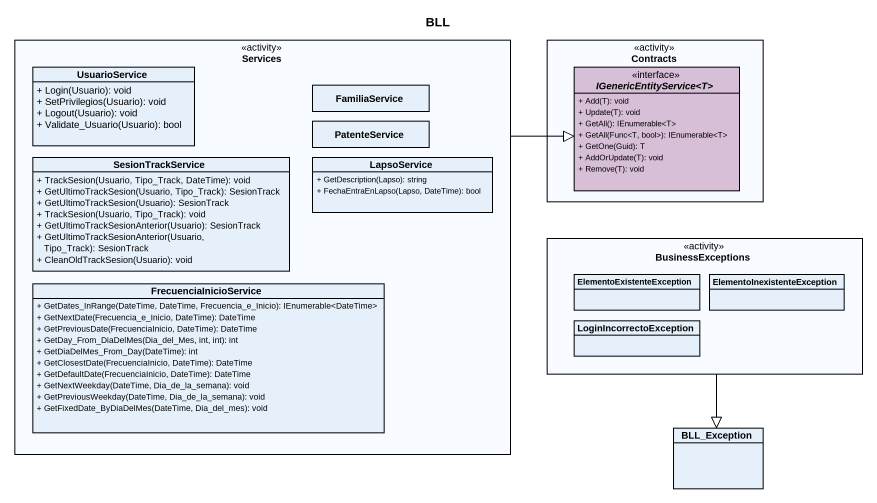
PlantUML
@startuml
title BLL
hide circle
hide empty members
skinparam classAttributeIconSize 0
rectangle Services <<activity>> {
  class UsuarioService {
    + Login(Usuario): void
    + SetPrivilegios(Usuario): void
    + Logout(Usuario): void
    + Validate_Usuario(Usuario): bool
  }
  class FamiliaService
  class PatenteService
  class SesionTrackService {
    + TrackSesion(Usuario, Tipo_Track, DateTime): void
    + GetUltimoTrackSesion(Usuario, Tipo_Track): SesionTrack
    + GetUltimoTrackSesion(Usuario): SesionTrack
    + TrackSesion(Usuario, Tipo_Track): void
    + GetUltimoTrackSesionAnterior(Usuario): SesionTrack
    + GetUltimoTrackSesionAnterior(Usuario, Tipo_Track): SesionTrack
    + CleanOldTrackSesion(Usuario): void
  }
  class LapsoService {
    + GetDescription(Lapso): string
    + FechaEntraEnLapso(Lapso, DateTime): bool
  }
  class FrecuenciaInicioService {
    + GetDates_InRange(DateTime, DateTime, Frecuencia_e_Inicio): IEnumerable<DateTime>
    + GetNextDate(Frecuencia_e_Inicio, DateTime): DateTime
    + GetPreviousDate(FrecuenciaInicio, DateTime): DateTime
    + GetDay_From_DiaDelMes(Dia_del_Mes, int, int): int
    + GetDiaDelMes_From_Day(DateTime): int
    + GetClosestDate(FrecuenciaInicio, DateTime): DateTime
    + GetDefaultDate(FrecuenciaInicio, DateTime): DateTime
    + GetNextWeekday(DateTime, Dia_de_la_semana): void
    + GetPreviousWeekday(DateTime, Dia_de_la_semana): void
    + GetFixedDate_ByDiaDelMes(DateTime, Dia_del_mes): void
  }
}
rectangle Contracts <<activity>> {
  interface "IGenericEntityService<T>" as IGenericEntityService_T #D8BFD8 {
    + Add(T): void
    + Update(T): void
    + GetAll(): IEnumerable<T>
    + GetAll(Func<T, bool>): IEnumerable<T>
    + GetOne(Guid): T
    + AddOrUpdate(T): void
    + Remove(T): void
  }
}
rectangle BusinessExceptions <<activity>> {
  class ElementoExistenteException
  class ElementoInexistenteException
  class LoginIncorrectoException
}
class BLL_Exception
Services -right-|> IGenericEntityService_T
BusinessExceptions --|> BLL_Exception
@enduml
